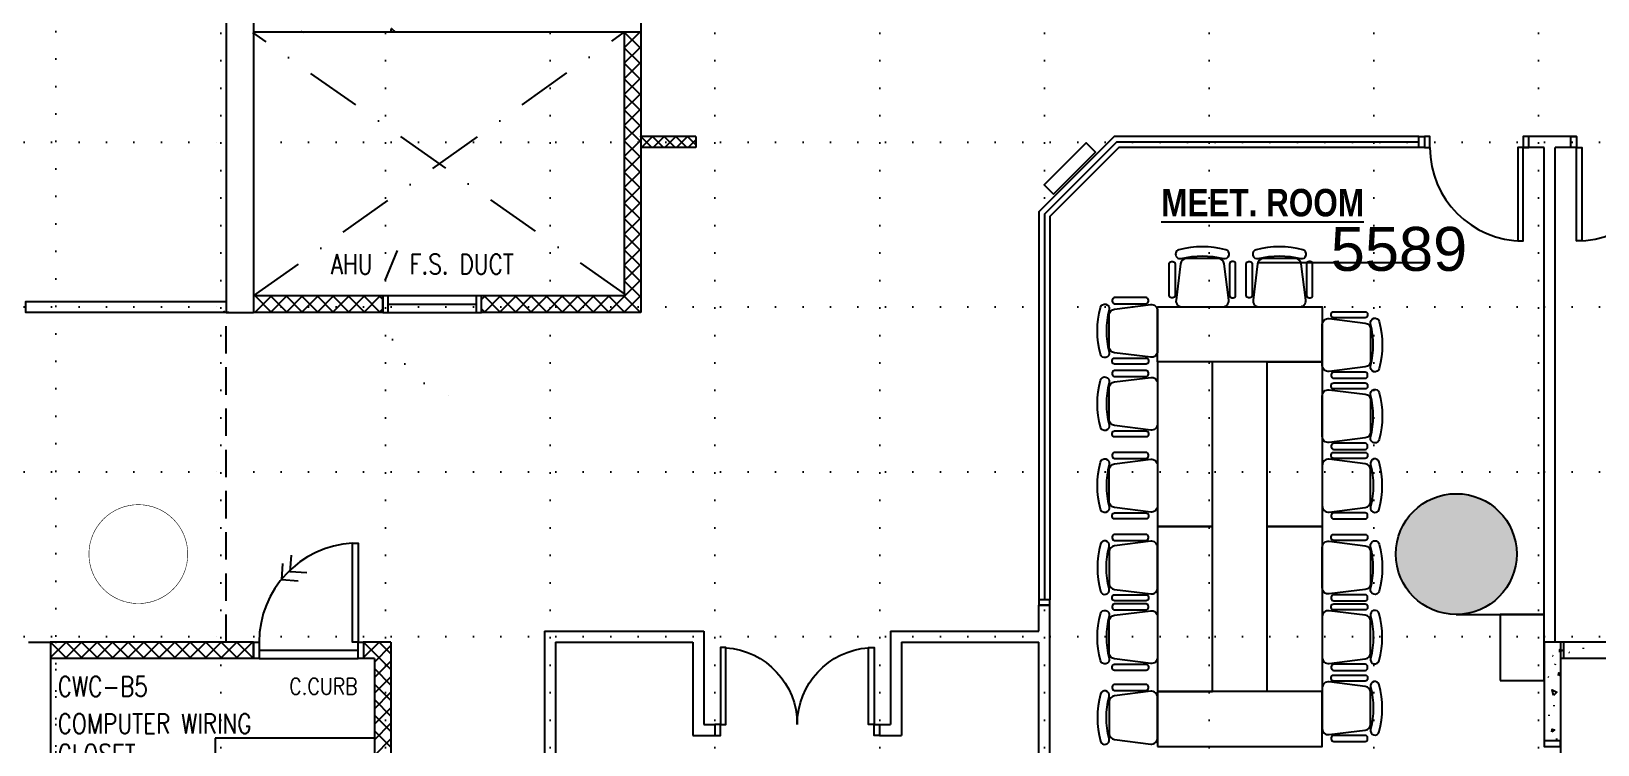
# Model space of a CAD drawing. Extents: x -68523 to 336700, y -113452 to 119396.
# Drawn here: x 185026 to 199287, y 17066 to 23558 of the extents above; entities that cross this region are included whole.
import ezdxf
from ezdxf.enums import TextEntityAlignment as Align

# ---------------------------------------------------------------- set-up
doc = ezdxf.new("R2010")
doc.units = 0
doc.header["$LTSCALE"] = 1000
doc.header["$MEASUREMENT"] = 0
for name, pattern in [('( Hidden )', [0.375, 0.25, -0.125]), ('BORDERX2', [3.5, 1, -0.5, 1, -0.5, 0, -0.5]), ('S3144a$0$DASHDOT', [1, 0.5, -0.25, 0, -0.25]), ('S3144a$0$DOT', [0.25, 0, -0.25]), ('S3144a$0$HIDDEN', [0.375, 0.25, -0.125])]:
    doc.linetypes.add(name, pattern=pattern)
for name, color, linetype in [('17', 14, 'CONTINUOUS'), ('3', 7, 'CONTINUOUS'), ('I-ANNO-TTLB', 7, 'CONTINUOUS'), ('L1', 1, 'CONTINUOUS'), ('N-DOOR', 7, 'CONTINUOUS'), ('n-wall', 3, 'CONTINUOUS'), ('N_Fur', 41, 'CONTINUOUS'), ('o-ht', 7, 'CONTINUOUS'), ('Rm-No-New', 3, 'CONTINUOUS'), ('S3144a$0$-10', 7, 'CONTINUOUS'), ('S3144a$0$-3', 7, 'CONTINUOUS'), ('S3144a$0$-30', 7, 'CONTINUOUS'), ('S3144a$0$-4', 7, 'CONTINUOUS'), ('S3144a$0$-5', 7, 'CONTINUOUS'), ('S3144a$0$-6', 7, 'CONTINUOUS'), ('S3144a$0$11', 14, 'CONTINUOUS'), ('S3144a$0$14', 7, 'CONTINUOUS'), ('S3144a$0$17', 14, 'CONTINUOUS'), ('S3144a$0$20', 7, 'CONTINUOUS'), ('S3144a$0$4', 7, 'CONTINUOUS'), ('S3144a$0$49', 7, 'CONTINUOUS'), ('S3144a$0$6', 7, 'CONTINUOUS'), ('S3144a$0$8', 7, 'CONTINUOUS'), ('S3144a$0$GA', 253, 'CONTINUOUS')]:
    doc.layers.add(name, color=color, linetype=linetype)
doc.styles.add('Arial Narrow', font='ARIALN.TTF')
doc.styles.add('S3144a$0$ROMANS', font='romans')
doc.styles.add('S3144a$0$STANDARD', font='SIMPLEX')
doc.styles.add('T1', font='arial.ttf')

# ---------------------------------------------------------------- blocks, each defined once
blk = doc.blocks.new('S3144a$0$D7070')
at = {"layer": 'S3144a$0$6', "color": 7, "linetype": 'Continuous'}
for points in [[(-1450, 100), (-1400, 100), (-1400, 800), (-1450, 800)], [(-50, 100), (-100, 100), (-100, 800), (-50, 800)], [(-1450, 100), (-1500, 100), (-1500, 0), (-1450, 0)], [(-50, 100), (0, 100), (0, 0), (-50, 0)]]:
    blk.add_lwpolyline(points, close=True, dxfattribs=at)
for centre, start, end in [((-1450, 100), 0, 85.904), ((-50, 100), 94.096, 180)]:
    blk.add_arc(centre, 700, start, end, dxfattribs=at)

msp = doc.modelspace()

# ---------------------------------------------------------------- hatches: boundary and pattern name
at = {"layer": 'o-ht'}
h = msp.add_hatch(color=1, dxfattribs=at)
h.dxf.hatch_style = 1
h.paths.add_polyline_path([(198550, 18800, 1), (197450, 18800, 1)])

# ---------------------------------------------------------------- linework, layer by layer
at = {"layer": '17', "color": 14, "linetype": 'Continuous'}
for p, q in [((194199.6, 18100), (194199.6, 18334.1)), ((194299.6, 16600), (194299.6, 18334.1)), ((192849.6, 18100), (194199.6, 18100)), ((192949.6, 18000), (194199.6, 18000)), ((194199.6, 16500), (194199.6, 18000))]:
    msp.add_line(p, q, dxfattribs=at)
at = {"layer": '3', "color": 9, "linetype": 'Continuous'}
for p, q in [((198950, 18000), (198950, 17850)), ((198975, 18000), (198975, 17850))]:
    msp.add_line(p, q, dxfattribs=at)
at = {"layer": 'L1', "color": 1}
for points in [[(196200, 22600, 0.2, 0.2, 0), (194885.5, 22600, 0, 0, 0), (194200, 21914.4, 0, 0, 0), (194199.6, 18384.1, 0, 0, 0)], [(196200, 22500, 0.2, 0.2, 0), (194927, 22500, 0, 0, 0), (194300, 21873, 0, 0, 0), (194299.6, 18384.1, 0, 0, 0)]]:
    msp.add_lwpolyline(points, format="xyseb", dxfattribs=at)
at = {"layer": 'L1', "color": 1, "linetype": '( Hidden )', "const_width": 0.2}
msp.add_lwpolyline([(194950, 22600), (194200, 22600), (194200, 21914.5)], dxfattribs=at)
at = {"layer": 'N-DOOR', "color": 7, "linetype": 'Continuous'}
for points in [[(198610, 22500), (198660, 22500), (198660, 22600), (198610, 22600)], [(199094, 22500), (199044, 22500), (199044, 22600), (199094, 22600)], [(198610, 22500), (198560, 22500), (198560, 21650), (198610, 21650)], [(199094, 22500), (199144, 22500), (199144, 21650), (199094, 21650)]]:
    msp.add_lwpolyline(points, close=True, dxfattribs=at)
for centre, start, end in [((198610, 22500), 180, 270), ((199094, 22500), 270, 0)]:
    msp.add_arc(centre, 850, start, end, dxfattribs=at)
at = {"layer": 'n-wall', "linetype": 'Continuous'}
for p, q in [((199094, 22600), (198610, 22600)), ((198800, 22500), (198610, 22500)), ((198800, 18000), (198800, 22500)), ((199094, 22500), (198900, 22500)), ((198900, 18000), (198900, 22500)), ((198834.5, 17685.3), (198839.6, 17681.5))]:
    msp.add_line(p, q, dxfattribs=at)
at = {"layer": 'n-wall', "color": 1, "linetype": 'Continuous'}
for p, q in [((197760, 21450), (196200, 21450)), ((194299.6, 18384.1), (194199.6, 18384.1)), ((194299.6, 18334.1), (194199.6, 18334.1))]:
    msp.add_line(p, q, dxfattribs=at)
for points in [[(197660, 22600), (194885.5, 22600), (194200, 21914.5), (194200, 18384.1)], [(197660, 22550), (194906.2, 22550), (194250, 21893.7), (194250, 18384.1)], [(197660, 22500), (194927, 22500), (194300, 21873), (194300, 18384.1)]]:
    msp.add_lwpolyline(points, dxfattribs=at)
at = {"layer": 'n-wall', "linetype": 'Continuous'}
for points in [[(197660, 22600), (197710, 22600), (197710, 22500), (197660, 22500)], [(197710, 22500), (197760, 22500), (197760, 22600), (197710, 22600)]]:
    msp.add_lwpolyline(points, close=True, dxfattribs=at)
at = {"layer": 'n-wall', "color": 1, "linetype": 'Continuous'}
msp.add_lwpolyline([(194299.6, 18384.1), (194199.6, 18384.1), (194199.6, 18334.1), (194299.6, 18334.1)], close=True, dxfattribs=at)
at = {"layer": 'N_Fur', "color": 1, "linetype": 'BORDERX2'}
msp.add_line((198000, 18250), (198800, 18250), dxfattribs=at)
at = {"layer": 'N_Fur', "color": 1}
msp.add_lwpolyline([(194333.8, 22075.4), (194715.6, 22457.2), (194630.8, 22542.1), (194248.9, 22160.2)], close=True, dxfattribs=at)
at = {"layer": 'N_Fur'}
for points in [[(195880.4, 21490.1, 1), (195901.1, 21570, 0.1270167), (195474.8, 21570, 1), (195495.4, 21490.1, -0.1270167)], [(195880.4, 21490.1, 1), (195901.1, 21570, 0.1270167), (195474.8, 21570, 1), (195495.4, 21490.1, -0.1270167)], [(196582.4, 21490.1, 1), (196603, 21570, 0.1270167), (196176.7, 21570, 1), (196197.4, 21490.1, -0.1270167)], [(196582.4, 21490.1, 1), (196603, 21570, 0.1270167), (196176.7, 21570, 1), (196197.4, 21490.1, -0.1270167)], [(195407.4, 21462.6), (195418.4, 21462.6, -0.4142136), (195440.4, 21440.6), (195440.4, 21154.6, -0.4142136), (195418.4, 21132.6), (195407.4, 21132.6, -0.4142136), (195385.4, 21154.6), (195385.4, 21440.6, -0.4142136)], [(195407.4, 21462.6), (195418.4, 21462.6, -0.4142136), (195440.4, 21440.6), (195440.4, 21154.6, -0.4142136), (195418.4, 21132.6), (195407.4, 21132.6, -0.4142136), (195385.4, 21154.6), (195385.4, 21440.6, -0.4142136)], [(195831.9, 21490.1), (195544, 21490.1, 0.3782425), (195489.4, 21441.9), (195448.2, 21111.9, 0.4511235), (195502.7, 21050.1), (195873.1, 21050.1, 0.4511235), (195927.7, 21111.9), (195886.5, 21441.9, 0.3782425)], [(195831.9, 21490.1), (195544, 21490.1, 0.3782425), (195489.4, 21441.9), (195448.2, 21111.9, 0.4511235), (195502.7, 21050.1), (195873.1, 21050.1, 0.4511235), (195927.7, 21111.9), (195886.5, 21441.9, 0.3782425)], [(195968.4, 21462.6), (195957.4, 21462.6, 0.4142136), (195935.4, 21440.6), (195935.4, 21154.6, 0.4142136), (195957.4, 21132.6), (195968.4, 21132.6, 0.4142136), (195990.4, 21154.6), (195990.4, 21440.6, 0.4142136)], [(195968.4, 21462.6), (195957.4, 21462.6, 0.4142136), (195935.4, 21440.6), (195935.4, 21154.6, 0.4142136), (195957.4, 21132.6), (195968.4, 21132.6, 0.4142136), (195990.4, 21154.6), (195990.4, 21440.6, 0.4142136)], [(196109.4, 21462.6), (196120.4, 21462.6, -0.4142136), (196142.4, 21440.6), (196142.4, 21154.6, -0.4142136), (196120.4, 21132.6), (196109.4, 21132.6, -0.4142136), (196087.4, 21154.6), (196087.4, 21440.6, -0.4142136)], [(196109.4, 21462.6), (196120.4, 21462.6, -0.4142136), (196142.4, 21440.6), (196142.4, 21154.6, -0.4142136), (196120.4, 21132.6), (196109.4, 21132.6, -0.4142136), (196087.4, 21154.6), (196087.4, 21440.6, -0.4142136)], [(196533.8, 21490.1), (196245.9, 21490.1, 0.3782425), (196191.4, 21441.9), (196150.1, 21111.9, 0.4511235), (196204.7, 21050.1), (196575.1, 21050.1, 0.4511235), (196629.6, 21111.9), (196588.4, 21441.9, 0.3782425)], [(196533.8, 21490.1), (196245.9, 21490.1, 0.3782425), (196191.4, 21441.9), (196150.1, 21111.9, 0.4511235), (196204.7, 21050.1), (196575.1, 21050.1, 0.4511235), (196629.6, 21111.9), (196588.4, 21441.9, 0.3782425)], [(196670.4, 21462.6), (196659.4, 21462.6, 0.4142136), (196637.4, 21440.6), (196637.4, 21154.6, 0.4142136), (196659.4, 21132.6), (196670.4, 21132.6, 0.4142136), (196692.4, 21154.6), (196692.4, 21440.6, 0.4142136)], [(196670.4, 21462.6), (196659.4, 21462.6, 0.4142136), (196637.4, 21440.6), (196637.4, 21154.6, 0.4142136), (196659.4, 21132.6), (196670.4, 21132.6, 0.4142136), (196692.4, 21154.6), (196692.4, 21440.6, 0.4142136)], [(194867, 21111.9), (194867, 21100.9, 0.4142136), (194889, 21078.9), (195175, 21078.9, 0.4142136), (195197, 21100.9), (195197, 21111.9, 0.4142136), (195175, 21133.9), (194889, 21133.9, 0.4142136)], [(194867, 21111.9), (194867, 21100.9, 0.4142136), (194889, 21078.9), (195175, 21078.9, 0.4142136), (195197, 21100.9), (195197, 21111.9, 0.4142136), (195175, 21133.9), (194889, 21133.9, 0.4142136)], [(194839.5, 20638.9, -1), (194759.6, 20618.3, -0.1270167), (194759.6, 21044.5, -1), (194839.5, 21023.9, 0.1270167)], [(194839.5, 20638.9, -1), (194759.6, 20618.3, -0.1270167), (194759.6, 21044.5, -1), (194839.5, 21023.9, 0.1270167)], [(194839.5, 20687.5), (194839.5, 20975.4, -0.3782425), (194887.6, 21029.9), (195217.6, 21071.2, -0.4511235), (195279.5, 21016.6), (195279.5, 20646.2, -0.4511235), (195217.6, 20591.6), (194887.6, 20632.9, -0.3782425)], [(194839.5, 20687.5), (194839.5, 20975.4, -0.3782425), (194887.6, 21029.9), (195217.6, 21071.2, -0.4511235), (195279.5, 21016.6), (195279.5, 20646.2, -0.4511235), (195217.6, 20591.6), (194887.6, 20632.9, -0.3782425)], [(197192, 20983.5), (197192, 20972.5, -0.4142136), (197170, 20950.5), (196884, 20950.5, -0.4142136), (196862, 20972.5), (196862, 20983.5, -0.4142136), (196884, 21005.5), (197170, 21005.5, -0.4142136)], [(197192, 20983.5), (197192, 20972.5, -0.4142136), (197170, 20950.5), (196884, 20950.5, -0.4142136), (196862, 20972.5), (196862, 20983.5, -0.4142136), (196884, 21005.5), (197170, 21005.5, -0.4142136)], [(197219.5, 20847), (197219.5, 20559.1, -0.3782425), (197171.3, 20504.5), (196841.3, 20463.3, -0.4511235), (196779.5, 20517.8), (196779.5, 20888.2, -0.4511235), (196841.3, 20942.8), (197171.3, 20901.5, -0.3782425)], [(197219.5, 20847), (197219.5, 20559.1, -0.3782425), (197171.3, 20504.5), (196841.3, 20463.3, -0.4511235), (196779.5, 20517.8), (196779.5, 20888.2, -0.4511235), (196841.3, 20942.8), (197171.3, 20901.5, -0.3782425)], [(197219.5, 20895.5, -1), (197299.3, 20916.2, -0.1270167), (197299.3, 20489.9, -1), (197219.5, 20510.5, 0.1270167)], [(197219.5, 20895.5, -1), (197299.3, 20916.2, -0.1270167), (197299.3, 20489.9, -1), (197219.5, 20510.5, 0.1270167)], [(194867, 20550.9), (194867, 20561.9, -0.4142136), (194889, 20583.9), (195175, 20583.9, -0.4142136), (195197, 20561.9), (195197, 20550.9, -0.4142136), (195175, 20528.9), (194889, 20528.9, -0.4142136)], [(194867, 20550.9), (194867, 20561.9, -0.4142136), (194889, 20583.9), (195175, 20583.9, -0.4142136), (195197, 20561.9), (195197, 20550.9, -0.4142136), (195175, 20528.9), (194889, 20528.9, -0.4142136)], [(194839.5, 19976, -1), (194759.6, 19955.4, -0.1270167), (194759.6, 20381.7, -1), (194839.5, 20361, 0.1270167)], [(194839.5, 19976, -1), (194759.6, 19955.4, -0.1270167), (194759.6, 20381.7, -1), (194839.5, 20361, 0.1270167)], [(194839.5, 20024.6), (194839.5, 20312.5, -0.3782425), (194887.6, 20367.1), (195217.6, 20408.3, -0.4511235), (195279.5, 20353.7), (195279.5, 19983.3, -0.4511235), (195217.6, 19928.8), (194887.6, 19970, -0.3782425)], [(194839.5, 20024.6), (194839.5, 20312.5, -0.3782425), (194887.6, 20367.1), (195217.6, 20408.3, -0.4511235), (195279.5, 20353.7), (195279.5, 19983.3, -0.4511235), (195217.6, 19928.8), (194887.6, 19970, -0.3782425)], [(194867, 20449), (194867, 20438, 0.4142136), (194889, 20416), (195175, 20416, 0.4142136), (195197, 20438), (195197, 20449, 0.4142136), (195175, 20471), (194889, 20471, 0.4142136)], [(194867, 20449), (194867, 20438, 0.4142136), (194889, 20416), (195175, 20416, 0.4142136), (195197, 20438), (195197, 20449, 0.4142136), (195175, 20471), (194889, 20471, 0.4142136)], [(197192, 20422.5), (197192, 20433.5, 0.4142136), (197170, 20455.5), (196884, 20455.5, 0.4142136), (196862, 20433.5), (196862, 20422.5, 0.4142136), (196884, 20400.5), (197170, 20400.5, 0.4142136)], [(197192, 20422.5), (197192, 20433.5, 0.4142136), (197170, 20455.5), (196884, 20455.5, 0.4142136), (196862, 20433.5), (196862, 20422.5, 0.4142136), (196884, 20400.5), (197170, 20400.5, 0.4142136)], [(197219.5, 20199.7), (197219.5, 19911.8, -0.3782425), (197171.3, 19857.2), (196841.3, 19816, -0.4511235), (196779.5, 19870.5), (196779.5, 20240.9, -0.4511235), (196841.3, 20295.5), (197171.3, 20254.3, -0.3782425)], [(197219.5, 20199.7), (197219.5, 19911.8, -0.3782425), (197171.3, 19857.2), (196841.3, 19816, -0.4511235), (196779.5, 19870.5), (196779.5, 20240.9, -0.4511235), (196841.3, 20295.5), (197171.3, 20254.3, -0.3782425)], [(197192, 20336.2), (197192, 20325.2, -0.4142136), (197170, 20303.2), (196884, 20303.2, -0.4142136), (196862, 20325.2), (196862, 20336.2, -0.4142136), (196884, 20358.2), (197170, 20358.2, -0.4142136)], [(197192, 20336.2), (197192, 20325.2, -0.4142136), (197170, 20303.2), (196884, 20303.2, -0.4142136), (196862, 20325.2), (196862, 20336.2, -0.4142136), (196884, 20358.2), (197170, 20358.2, -0.4142136)], [(197219.5, 20248.2, -1), (197299.3, 20268.9, -0.1270167), (197299.3, 19842.6, -1), (197219.5, 19863.2, 0.1270167)], [(197219.5, 20248.2, -1), (197299.3, 20268.9, -0.1270167), (197299.3, 19842.6, -1), (197219.5, 19863.2, 0.1270167)], [(194867, 19888), (194867, 19899, -0.4142136), (194889, 19921), (195175, 19921, -0.4142136), (195197, 19899), (195197, 19888, -0.4142136), (195175, 19866), (194889, 19866, -0.4142136)], [(194867, 19888), (194867, 19899, -0.4142136), (194889, 19921), (195175, 19921, -0.4142136), (195197, 19899), (195197, 19888, -0.4142136), (195175, 19866), (194889, 19866, -0.4142136)], [(194867, 19703.4), (194867, 19692.4, 0.4142136), (194889, 19670.4), (195175, 19670.4, 0.4142136), (195197, 19692.4), (195197, 19703.4, 0.4142136), (195175, 19725.4), (194889, 19725.4, 0.4142136)], [(194867, 19703.4), (194867, 19692.4, 0.4142136), (194889, 19670.4), (195175, 19670.4, 0.4142136), (195197, 19692.4), (195197, 19703.4, 0.4142136), (195175, 19725.4), (194889, 19725.4, 0.4142136)], [(197192, 19775.2), (197192, 19786.2, 0.4142136), (197170, 19808.2), (196884, 19808.2, 0.4142136), (196862, 19786.2), (196862, 19775.2, 0.4142136), (196884, 19753.2), (197170, 19753.2, 0.4142136)], [(197192, 19775.2), (197192, 19786.2, 0.4142136), (197170, 19808.2), (196884, 19808.2, 0.4142136), (196862, 19786.2), (196862, 19775.2, 0.4142136), (196884, 19753.2), (197170, 19753.2, 0.4142136)], [(197192, 19703.4), (197192, 19692.4, -0.4142136), (197170, 19670.4), (196884, 19670.4, -0.4142136), (196862, 19692.4), (196862, 19703.4, -0.4142136), (196884, 19725.4), (197170, 19725.4, -0.4142136)], [(197192, 19703.4), (197192, 19692.4, -0.4142136), (197170, 19670.4), (196884, 19670.4, -0.4142136), (196862, 19692.4), (196862, 19703.4, -0.4142136), (196884, 19725.4), (197170, 19725.4, -0.4142136)], [(194839.5, 19230.4, -1), (194759.6, 19209.8, -0.1270167), (194759.6, 19636.1, -1), (194839.5, 19615.4, 0.1270167)], [(194839.5, 19230.4, -1), (194759.6, 19209.8, -0.1270167), (194759.6, 19636.1, -1), (194839.5, 19615.4, 0.1270167)], [(194839.5, 19279), (194839.5, 19566.9, -0.3782425), (194887.6, 19621.5), (195217.6, 19662.7, -0.4511235), (195279.5, 19608.1), (195279.5, 19237.7, -0.4511235), (195217.6, 19183.2), (194887.6, 19224.4, -0.3782425)], [(194839.5, 19279), (194839.5, 19566.9, -0.3782425), (194887.6, 19621.5), (195217.6, 19662.7, -0.4511235), (195279.5, 19608.1), (195279.5, 19237.7, -0.4511235), (195217.6, 19183.2), (194887.6, 19224.4, -0.3782425)], [(197219.5, 19279), (197219.5, 19566.9, 0.3782425), (197171.3, 19621.5), (196841.3, 19662.7, 0.4511235), (196779.5, 19608.1), (196779.5, 19237.7, 0.4511235), (196841.3, 19183.2), (197171.3, 19224.4, 0.3782425)], [(197219.5, 19279), (197219.5, 19566.9, 0.3782425), (197171.3, 19621.5), (196841.3, 19662.7, 0.4511235), (196779.5, 19608.1), (196779.5, 19237.7, 0.4511235), (196841.3, 19183.2), (197171.3, 19224.4, 0.3782425)], [(197219.5, 19230.4, 1), (197299.3, 19209.8, 0.1270167), (197299.3, 19636.1, 1), (197219.5, 19615.4, -0.1270167)], [(197219.5, 19230.4, 1), (197299.3, 19209.8, 0.1270167), (197299.3, 19636.1, 1), (197219.5, 19615.4, -0.1270167)], [(194867, 19142.4), (194867, 19153.4, -0.4142136), (194889, 19175.4), (195175, 19175.4, -0.4142136), (195197, 19153.4), (195197, 19142.4, -0.4142136), (195175, 19120.4), (194889, 19120.4, -0.4142136)], [(194867, 19142.4), (194867, 19153.4, -0.4142136), (194889, 19175.4), (195175, 19175.4, -0.4142136), (195197, 19153.4), (195197, 19142.4, -0.4142136), (195175, 19120.4), (194889, 19120.4, -0.4142136)], [(197192, 19142.4), (197192, 19153.4, 0.4142136), (197170, 19175.4), (196884, 19175.4, 0.4142136), (196862, 19153.4), (196862, 19142.4, 0.4142136), (196884, 19120.4), (197170, 19120.4, 0.4142136)], [(197192, 19142.4), (197192, 19153.4, 0.4142136), (197170, 19175.4), (196884, 19175.4, 0.4142136), (196862, 19153.4), (196862, 19142.4, 0.4142136), (196884, 19120.4), (197170, 19120.4, 0.4142136)], [(194867, 18957.8), (194867, 18946.8, 0.4142136), (194889, 18924.8), (195175, 18924.8, 0.4142136), (195197, 18946.8), (195197, 18957.8, 0.4142136), (195175, 18979.8), (194889, 18979.8, 0.4142136)], [(194867, 18957.8), (194867, 18946.8, 0.4142136), (194889, 18924.8), (195175, 18924.8, 0.4142136), (195197, 18946.8), (195197, 18957.8, 0.4142136), (195175, 18979.8), (194889, 18979.8, 0.4142136)], [(197192, 18957.8), (197192, 18946.8, -0.4142136), (197170, 18924.8), (196884, 18924.8, -0.4142136), (196862, 18946.8), (196862, 18957.8, -0.4142136), (196884, 18979.8), (197170, 18979.8, -0.4142136)], [(197192, 18957.8), (197192, 18946.8, -0.4142136), (197170, 18924.8), (196884, 18924.8, -0.4142136), (196862, 18946.8), (196862, 18957.8, -0.4142136), (196884, 18979.8), (197170, 18979.8, -0.4142136)], [(194839.5, 18869.8, 1), (194759.6, 18890.4, 0.1270167), (194759.6, 18464.2, 1), (194839.5, 18484.8, -0.1270167)], [(194839.5, 18869.8, 1), (194759.6, 18890.4, 0.1270167), (194759.6, 18464.2, 1), (194839.5, 18484.8, -0.1270167)], [(194839.5, 18821.3), (194839.5, 18533.4, 0.3782425), (194887.6, 18478.8), (195217.6, 18437.5, 0.4511235), (195279.5, 18492.1), (195279.5, 18862.5, 0.4511235), (195217.6, 18917.1), (194887.6, 18875.8, 0.3782425)], [(194839.5, 18821.3), (194839.5, 18533.4, 0.3782425), (194887.6, 18478.8), (195217.6, 18437.5, 0.4511235), (195279.5, 18492.1), (195279.5, 18862.5, 0.4511235), (195217.6, 18917.1), (194887.6, 18875.8, 0.3782425)], [(197219.5, 18821.3), (197219.5, 18533.4, -0.3782425), (197171.3, 18478.8), (196841.3, 18437.5, -0.4511235), (196779.5, 18492.1), (196779.5, 18862.5, -0.4511235), (196841.3, 18917.1), (197171.3, 18875.8, -0.3782425)], [(197219.5, 18821.3), (197219.5, 18533.4, -0.3782425), (197171.3, 18478.8), (196841.3, 18437.5, -0.4511235), (196779.5, 18492.1), (196779.5, 18862.5, -0.4511235), (196841.3, 18917.1), (197171.3, 18875.8, -0.3782425)], [(197219.5, 18869.8, -1), (197299.3, 18890.4, -0.1270167), (197299.3, 18464.2, -1), (197219.5, 18484.8, 0.1270167)], [(197219.5, 18869.8, -1), (197299.3, 18890.4, -0.1270167), (197299.3, 18464.2, -1), (197219.5, 18484.8, 0.1270167)], [(194867, 18396.8), (194867, 18407.8, -0.4142136), (194889, 18429.8), (195175, 18429.8, -0.4142136), (195197, 18407.8), (195197, 18396.8, -0.4142136), (195175, 18374.8), (194889, 18374.8, -0.4142136)], [(194867, 18396.8), (194867, 18407.8, -0.4142136), (194889, 18429.8), (195175, 18429.8, -0.4142136), (195197, 18407.8), (195197, 18396.8, -0.4142136), (195175, 18374.8), (194889, 18374.8, -0.4142136)], [(197192, 18396.8), (197192, 18407.8, 0.4142136), (197170, 18429.8), (196884, 18429.8, 0.4142136), (196862, 18407.8), (196862, 18396.8, 0.4142136), (196884, 18374.8), (197170, 18374.8, 0.4142136)], [(197192, 18396.8), (197192, 18407.8, 0.4142136), (197170, 18429.8), (196884, 18429.8, 0.4142136), (196862, 18407.8), (196862, 18396.8, 0.4142136), (196884, 18374.8), (197170, 18374.8, 0.4142136)], [(194839.5, 17852, -1), (194759.6, 17831.4, -0.1270167), (194759.6, 18257.6, -1), (194839.5, 18237, 0.1270167)], [(194839.5, 17852, -1), (194759.6, 17831.4, -0.1270167), (194759.6, 18257.6, -1), (194839.5, 18237, 0.1270167)], [(194839.5, 17900.6), (194839.5, 18188.5, -0.3782425), (194887.6, 18243), (195217.6, 18284.3, -0.4511235), (195279.5, 18229.7), (195279.5, 17859.3, -0.4511235), (195217.6, 17804.7), (194887.6, 17846, -0.3782425)], [(194839.5, 17900.6), (194839.5, 18188.5, -0.3782425), (194887.6, 18243), (195217.6, 18284.3, -0.4511235), (195279.5, 18229.7), (195279.5, 17859.3, -0.4511235), (195217.6, 17804.7), (194887.6, 17846, -0.3782425)], [(194867, 18325), (194867, 18314, 0.4142136), (194889, 18292), (195175, 18292, 0.4142136), (195197, 18314), (195197, 18325, 0.4142136), (195175, 18347), (194889, 18347, 0.4142136)], [(194867, 18325), (194867, 18314, 0.4142136), (194889, 18292), (195175, 18292, 0.4142136), (195197, 18314), (195197, 18325, 0.4142136), (195175, 18347), (194889, 18347, 0.4142136)], [(197219.5, 17900.6), (197219.5, 18188.5, 0.3782425), (197171.3, 18243), (196841.3, 18284.3, 0.4511235), (196779.5, 18229.7), (196779.5, 17859.3, 0.4511235), (196841.3, 17804.7), (197171.3, 17846, 0.3782425)], [(197219.5, 17900.6), (197219.5, 18188.5, 0.3782425), (197171.3, 18243), (196841.3, 18284.3, 0.4511235), (196779.5, 18229.7), (196779.5, 17859.3, 0.4511235), (196841.3, 17804.7), (197171.3, 17846, 0.3782425)], [(197192, 18325), (197192, 18314, -0.4142136), (197170, 18292), (196884, 18292, -0.4142136), (196862, 18314), (196862, 18325, -0.4142136), (196884, 18347), (197170, 18347, -0.4142136)], [(197192, 18325), (197192, 18314, -0.4142136), (197170, 18292), (196884, 18292, -0.4142136), (196862, 18314), (196862, 18325, -0.4142136), (196884, 18347), (197170, 18347, -0.4142136)], [(197219.5, 17852, 1), (197299.3, 17831.4, 0.1270167), (197299.3, 18257.6, 1), (197219.5, 18237, -0.1270167)], [(197219.5, 17852, 1), (197299.3, 17831.4, 0.1270167), (197299.3, 18257.6, 1), (197219.5, 18237, -0.1270167)], [(194867, 17764), (194867, 17775, -0.4142136), (194889, 17797), (195175, 17797, -0.4142136), (195197, 17775), (195197, 17764, -0.4142136), (195175, 17742), (194889, 17742, -0.4142136)], [(194867, 17764), (194867, 17775, -0.4142136), (194889, 17797), (195175, 17797, -0.4142136), (195197, 17775), (195197, 17764, -0.4142136), (195175, 17742), (194889, 17742, -0.4142136)], [(197192, 17764), (197192, 17775, 0.4142136), (197170, 17797), (196884, 17797, 0.4142136), (196862, 17775), (196862, 17764, 0.4142136), (196884, 17742), (197170, 17742, 0.4142136)], [(197192, 17764), (197192, 17775, 0.4142136), (197170, 17797), (196884, 17797, 0.4142136), (196862, 17775), (196862, 17764, 0.4142136), (196884, 17742), (197170, 17742, 0.4142136)], [(197192, 17677.7), (197192, 17666.7, -0.4142136), (197170, 17644.7), (196884, 17644.7, -0.4142136), (196862, 17666.7), (196862, 17677.7, -0.4142136), (196884, 17699.7), (197170, 17699.7, -0.4142136)], [(197192, 17677.7), (197192, 17666.7, -0.4142136), (197170, 17644.7), (196884, 17644.7, -0.4142136), (196862, 17666.7), (196862, 17677.7, -0.4142136), (196884, 17699.7), (197170, 17699.7, -0.4142136)], [(194839.5, 17504.1, 1), (194759.6, 17524.7, 0.1270167), (194759.6, 17098.5, 1), (194839.5, 17119.1, -0.1270167)], [(194839.5, 17504.1, 1), (194759.6, 17524.7, 0.1270167), (194759.6, 17098.5, 1), (194839.5, 17119.1, -0.1270167)], [(194839.5, 17455.6), (194839.5, 17167.7, 0.3782425), (194887.6, 17113.1), (195217.6, 17071.8, 0.4511235), (195279.5, 17126.4), (195279.5, 17496.8, 0.4511235), (195217.6, 17551.4), (194887.6, 17510.1, 0.3782425)], [(194839.5, 17455.6), (194839.5, 17167.7, 0.3782425), (194887.6, 17113.1), (195217.6, 17071.8, 0.4511235), (195279.5, 17126.4), (195279.5, 17496.8, 0.4511235), (195217.6, 17551.4), (194887.6, 17510.1, 0.3782425)], [(194867, 17592.1), (194867, 17581.1, 0.4142136), (194889, 17559.1), (195175, 17559.1, 0.4142136), (195197, 17581.1), (195197, 17592.1, 0.4142136), (195175, 17614.1), (194889, 17614.1, 0.4142136)], [(194867, 17592.1), (194867, 17581.1, 0.4142136), (194889, 17559.1), (195175, 17559.1, 0.4142136), (195197, 17581.1), (195197, 17592.1, 0.4142136), (195175, 17614.1), (194889, 17614.1, 0.4142136)], [(197219.5, 17253.3), (197219.5, 17541.2, 0.3782425), (197171.3, 17595.7), (196841.3, 17637, 0.4511235), (196779.5, 17582.4), (196779.5, 17212, 0.4511235), (196841.3, 17157.4), (197171.3, 17198.7, 0.3782425)], [(197219.5, 17253.3), (197219.5, 17541.2, 0.3782425), (197171.3, 17595.7), (196841.3, 17637, 0.4511235), (196779.5, 17582.4), (196779.5, 17212, 0.4511235), (196841.3, 17157.4), (197171.3, 17198.7, 0.3782425)], [(197219.5, 17204.7, 1), (197299.3, 17184.1, 0.1270167), (197299.3, 17610.3, 1), (197219.5, 17589.7, -0.1270167)], [(197219.5, 17204.7, 1), (197299.3, 17184.1, 0.1270167), (197299.3, 17610.3, 1), (197219.5, 17589.7, -0.1270167)], [(197192, 17116.7), (197192, 17127.7, 0.4142136), (197170, 17149.7), (196884, 17149.7, 0.4142136), (196862, 17127.7), (196862, 17116.7, 0.4142136), (196884, 17094.7), (197170, 17094.7, 0.4142136)], [(197192, 17116.7), (197192, 17127.7, 0.4142136), (197170, 17149.7), (196884, 17149.7, 0.4142136), (196862, 17127.7), (196862, 17116.7, 0.4142136), (196884, 17094.7), (197170, 17094.7, 0.4142136)]]:
    msp.add_lwpolyline(points, format="xyb", close=True, dxfattribs=at)
for points in [[(195279.5, 21050.1), (196779.5, 21050.1), (196779.5, 20550.1), (195279.5, 20550.1)], [(195279.5, 21050.1), (196779.5, 21050.1), (196779.5, 20550.1), (195279.5, 20550.1)], [(195279.5, 20550.1), (195279.5, 19050.1), (195779.5, 19050.1), (195779.5, 20550.1)], [(195279.5, 20550.1), (195279.5, 19050.1), (195779.5, 19050.1), (195779.5, 20550.1)], [(196779.5, 20550.1), (196779.5, 19050.1), (196279.5, 19050.1), (196279.5, 20550.1)], [(196779.5, 20550.1), (196779.5, 19050.1), (196279.5, 19050.1), (196279.5, 20550.1)], [(195279.5, 19050.1), (195279.5, 17550.1), (195779.5, 17550.1), (195779.5, 19050.1)], [(195279.5, 19050.1), (195279.5, 17550.1), (195779.5, 17550.1), (195779.5, 19050.1)], [(196779.5, 19050.1), (196779.5, 17550.1), (196279.5, 17550.1), (196279.5, 19050.1)], [(196779.5, 19050.1), (196779.5, 17550.1), (196279.5, 17550.1), (196279.5, 19050.1)], [(195279.5, 17050.1), (196779.5, 17050.1), (196779.5, 17550.1), (195279.5, 17550.1)], [(195279.5, 17050.1), (196779.5, 17050.1), (196779.5, 17550.1), (195279.5, 17550.1)]]:
    msp.add_lwpolyline(points, close=True, dxfattribs=at)
at = {"layer": 'N_Fur', "color": 1, "linetype": 'BORDERX2'}
msp.add_lwpolyline([(198800, 18250), (198400, 18250), (198400, 17650), (198800, 17650)], close=True, dxfattribs=at)
at = {"layer": 'S3144a$0$-10', "color": 7, "linetype": 'S3144a$0$DASHDOT'}
for p, q in [((190436, 21163.4), (187043.6, 23546.2)), ((187050, 21150), (190425, 23550))]:
    msp.add_line(p, q, dxfattribs=at)
at = {"layer": 'S3144a$0$-3', "color": 9, "linetype": 'Continuous'}
for p, q in [((186800, 31450), (186800, 21000)), ((187050, 31450), (187050, 21000)), ((190575, 30400), (190575, 23550)), ((190575, 23550), (187050, 23550)), ((186800, 21000), (187050, 21000)), ((185200, 18000), (185200, 12115)), ((199700, 18000), (198800, 18000)), ((198800, 18000), (198800, 17100)), ((199700, 17850), (198950, 17850)), ((198950, 17850), (198950, 17100)), ((198950, 17100), (198800, 17100))]:
    msp.add_line(p, q, dxfattribs=at)
msp.add_circle((198000, 18800), 550, dxfattribs=at)
at = {"layer": 'S3144a$0$-30', "color": 9, "linetype": 'S3144a$0$HIDDEN'}
msp.add_line((186800, 18000), (186800, 21000), dxfattribs=at)
at = {"layer": 'S3144a$0$-4', "color": 9, "linetype": 'Continuous'}
for p, q in [((190425, 23550), (190425, 21150)), ((190575, 23550), (190575, 21000)), ((191075, 22600), (190575, 22600)), ((191075, 22600), (191075, 22500)), ((191075, 22500), (190575, 22500)), ((188225, 21150), (187050, 21150)), ((188225, 21000), (188225, 21150)), ((189125, 21000), (189125, 21150)), ((190425, 21150), (189125, 21150)), ((188225, 21000), (187050, 21000)), ((190575, 21000), (189125, 21000)), ((187050, 18000), (185200, 18000)), ((187050, 18000), (187050, 17850)), ((188050, 18000), (188050, 17850)), ((188300, 18000), (188050, 18000)), ((188300, 18000), (188300, 16375)), ((187050, 17850), (185200, 17850)), ((188150, 17850), (188050, 17850)), ((188150, 17850), (188150, 16625))]:
    msp.add_line(p, q, dxfattribs=at)
at = {"layer": 'S3144a$0$-5', "color": 9, "linetype": 'Continuous'}
msp.add_lwpolyline([(198800, 17100), (198800, 17050), (198950, 17050), (198950, 17100)], close=True, dxfattribs=at)
at = {"layer": 'S3144a$0$-6', "color": 9, "linetype": 'Continuous'}
for p, q in [((189075, 21150), (188275, 21150)), ((188275, 21075), (189075, 21075)), ((188275, 21000), (189075, 21000))]:
    msp.add_line(p, q, dxfattribs=at)
for points in [[(188225, 21000), (188275, 21000), (188275, 21150), (188225, 21150)], [(189075, 21000), (189125, 21000), (189125, 21150), (189075, 21150)], [(188000, 18000), (187950, 18000), (187950, 18900), (188000, 18900)], [(187050, 18000), (187100, 18000), (187100, 17850), (187050, 17850)], [(188000, 18000), (188050, 18000), (188050, 17850), (188000, 17850)]]:
    msp.add_lwpolyline(points, close=True, dxfattribs=at)
for points in [[(187454.9, 18554.4), (187305.3, 18565), (187315.9, 18714.6)], [(187533.2, 18628.7), (187383.6, 18639.3), (187394.2, 18788.9)]]:
    msp.add_lwpolyline(points, dxfattribs=at)
at = {"layer": 'S3144a$0$-6', "color": 9, "linetype": 'S3144a$0$DOT'}
msp.add_arc((189075, 21000), 800, 180, 266.41668, dxfattribs=at)
at = {"layer": 'S3144a$0$-6', "color": 9, "linetype": 'Continuous'}
msp.add_arc((188000, 18000), 900, 93.18474, 180, dxfattribs=at)
at = {"layer": 'S3144a$0$11', "color": 9, "linetype": 'Continuous'}
for p, q in [((185000, 17999.9), (185200, 17999.9)), ((185200, 17999.9), (185200, 12115))]:
    msp.add_line(p, q, dxfattribs=at)
at = {"layer": 'S3144a$0$17', "color": 14, "linetype": 'Continuous'}
for p, q in [((189699.6, 18100), (191149.6, 18100)), ((189699.6, 18100), (189699.6, 7500)), ((189799.6, 18000), (189799.6, 7600)), ((189799.6, 18000), (191049.6, 18000)), ((191049.6, 18000), (191049.6, 17150)), ((191149.6, 18100), (191149.6, 17250)), ((192849.6, 18100), (192849.6, 17250)), ((192949.6, 18000), (192949.6, 17150)), ((191049.6, 17150), (191249.6, 17150)), ((191149.6, 17250), (191249.6, 17250)), ((192749.6, 17250), (192849.6, 17250)), ((192749.6, 17150), (192949.6, 17150))]:
    msp.add_line(p, q, dxfattribs=at)
msp.add_lwpolyline([(186825, 21000), (184975, 21000), (184975, 21100), (186800, 21100)], dxfattribs=at)
at = {"layer": 'S3144a$0$20', "color": 9, "linetype": 'Continuous'}
for p, q in [((188189.9, 23550), (188189.9, 23550.2)), ((190425, 23408.6), (190566.4, 23550)), ((190425, 23550), (190575, 23400)), ((190566.4, 23550), (190575, 23541.4)), ((190425, 23267.2), (190575, 23417.2)), ((190425, 23408.6), (190575, 23258.6)), ((190425, 23125.7), (190575, 23275.7)), ((190425, 23267.2), (190575, 23117.2)), ((190425, 22984.3), (190575, 23134.3)), ((190425, 23125.7), (190575, 22975.7)), ((190425, 22842.9), (190575, 22992.9)), ((190425, 22984.3), (190575, 22834.3)), ((190425, 22701.5), (190575, 22851.5)), ((190425, 22842.9), (190575, 22692.9)), ((190425, 22560.1), (190575, 22710.1)), ((190425, 22701.5), (190575, 22551.5)), ((190425, 22418.6), (190575, 22568.6)), ((190425, 22560.1), (190575, 22410.1)), ((190675, 22500), (190575, 22600)), ((190581.1, 22500), (190681.1, 22600)), ((190781.1, 22500), (190681.1, 22600)), ((190687.1, 22500), (190787.1, 22600)), ((190887.1, 22500), (190787.1, 22600)), ((190793.2, 22500), (190893.2, 22600)), ((190993.2, 22500), (190893.2, 22600)), ((190899.3, 22500), (190999.3, 22600)), ((191075, 22524.3), (190999.3, 22600)), ((191005.3, 22500), (191075, 22569.7)), ((190425, 22277.2), (190575, 22427.2)), ((190425, 22418.6), (190575, 22268.6)), ((190425, 22135.8), (190575, 22285.8)), ((190425, 22277.2), (190575, 22127.2)), ((190425, 21994.4), (190575, 22144.4)), ((190425, 22135.8), (190575, 21985.8)), ((190425, 21852.9), (190575, 22002.9)), ((190425, 21994.4), (190575, 21844.4)), ((190425, 21711.5), (190575, 21861.5)), ((190425, 21852.9), (190575, 21702.9)), ((190425, 21570.1), (190575, 21720.1)), ((190425, 21711.5), (190575, 21561.5)), ((190425, 21428.7), (190575, 21578.7)), ((190425, 21570.1), (190575, 21420.1)), ((190425, 21287.3), (190575, 21437.3)), ((190425, 21428.7), (190575, 21278.7)), ((190279.2, 21000), (190575, 21295.8)), ((190425, 21287.3), (190575, 21137.3)), ((187062, 21000), (187212, 21150)), ((187062.3, 21150), (187212.3, 21000)), ((187203.4, 21000), (187353.4, 21150)), ((187203.7, 21150), (187353.7, 21000)), ((187344.8, 21000), (187494.8, 21150)), ((187345.1, 21150), (187495.1, 21000)), ((187486.3, 21000), (187636.3, 21150)), ((187486.5, 21150), (187636.5, 21000)), ((187627.7, 21000), (187777.7, 21150)), ((187627.9, 21150), (187777.9, 21000)), ((187769.1, 21000), (187919.1, 21150)), ((187769.4, 21150), (187919.4, 21000)), ((187910.5, 21000), (188060.5, 21150)), ((187910.8, 21150), (188060.8, 21000)), ((188052, 21000), (188202, 21150)), ((188052.2, 21150), (188202.2, 21000)), ((188193.6, 21150), (188225, 21118.6)), ((189125, 21118.6), (189156.4, 21150)), ((189147.8, 21000), (189297.8, 21150)), ((189148, 21150), (189298, 21000)), ((189289.2, 21000), (189439.2, 21150)), ((189289.5, 21150), (189439.5, 21000)), ((189430.6, 21000), (189580.6, 21150)), ((189430.9, 21150), (189580.9, 21000)), ((189572.1, 21000), (189722.1, 21150)), ((189572.3, 21150), (189722.3, 21000)), ((189713.5, 21000), (189863.5, 21150)), ((189713.7, 21150), (189863.7, 21000)), ((189854.9, 21000), (190004.9, 21150)), ((189855.2, 21150), (190005.2, 21000)), ((189996.3, 21000), (190146.3, 21150)), ((189996.6, 21150), (190146.6, 21000)), ((190137.7, 21000), (190287.7, 21150)), ((190138, 21150), (190288, 21000)), ((190279.4, 21150), (190429.4, 21000)), ((190420.6, 21000), (190575, 21154.4)), ((190420.8, 21150), (190570.8, 21000)), ((186775, 21013), (186788, 21000)), ((188193.4, 21000), (188225, 21031.6)), ((189125, 21031.6), (189156.6, 21000)), ((190562, 21000), (190575, 21013)), ((185200, 17858.6), (185341.4, 18000)), ((185200, 18000), (185350, 17850)), ((185332.8, 17850), (185482.8, 18000)), ((185341.4, 18000), (185491.4, 17850)), ((185474.3, 17850), (185624.3, 18000)), ((185482.8, 18000), (185632.8, 17850)), ((185615.7, 17850), (185765.7, 18000)), ((185624.3, 18000), (185774.3, 17850)), ((185757.1, 17850), (185907.1, 18000)), ((185765.7, 18000), (185915.7, 17850)), ((185898.5, 17850), (186048.5, 18000)), ((185907.1, 18000), (186057.1, 17850)), ((186039.9, 17850), (186189.9, 18000)), ((186048.5, 18000), (186198.5, 17850)), ((186181.4, 17850), (186331.4, 18000)), ((186189.9, 18000), (186339.9, 17850)), ((186322.8, 17850), (186472.8, 18000)), ((186331.4, 18000), (186481.4, 17850)), ((186464.2, 17850), (186614.2, 18000)), ((186472.8, 18000), (186622.8, 17850)), ((186605.6, 17850), (186755.6, 18000)), ((186614.2, 18000), (186764.2, 17850)), ((186747.1, 17850), (186897.1, 18000)), ((186755.6, 18000), (186905.6, 17850)), ((186888.5, 17850), (187038.5, 18000)), ((186897.1, 18000), (187047.1, 17850)), ((187038.5, 18000), (187050, 17988.5)), ((188050, 17858.6), (188191.4, 18000)), ((188050, 18000), (188300, 17750)), ((188191.4, 18000), (188300, 17891.4)), ((185200, 17858.6), (185208.6, 17850)), ((187029.9, 17850), (187050, 17870.1)), ((188050, 17858.6), (188058.6, 17850)), ((188150, 17817.2), (188300, 17967.2)), ((198877.6, 17877.4), (198882.7, 17873.6)), ((199025.9, 17907.3), (199031, 17903.5)), ((199115, 17850), (199115.4, 17856.5)), ((199158.8, 17937.2), (199159.4, 17945.9)), ((188150, 17675.7), (188300, 17825.7)), ((188150, 17758.6), (188300, 17608.6)), ((198834.5, 17685.3), (198839.6, 17681.5)), ((198901.5, 17791.9), (198902.1, 17800.6)), ((198950, 17710.8), (198930, 17695.5)), ((188150, 17534.3), (188300, 17684.3)), ((188150, 17617.2), (188300, 17467.2)), ((188150, 17392.9), (188300, 17542.9)), ((198948, 17636), (198950, 17631.9)), ((188150, 17475.7), (188300, 17325.7)), ((188150, 17251.5), (188300, 17401.5)), ((198890.7, 17416.6), (198891.3, 17425.3)), ((188150, 17334.3), (188300, 17184.3)), ((188150, 17110.1), (188300, 17260.1)), ((198846.7, 17327.2), (198847.3, 17335.9)), ((188150, 17192.9), (188300, 17042.9)), ((188150, 16968.6), (188300, 17118.6)), ((198915.5, 17112.2), (198916.1, 17120.9))]:
    msp.add_line(p, q, dxfattribs=at)
for points in [[(187484.4, 23550), (187485.1, 23557.5), (187506.3, 23551), (187505, 23550)], [(188300.4, 23550), (188305.2, 23584.6), (188337, 23551.7), (188333.3, 23550)], [(198941.9, 17907.4), (198944.3, 17931.9), (198965.6, 17925.5), (198941.9, 17907.4)], [(198930, 17695.5), (198932.4, 17720), (198950, 17714.7)], [(198884.2, 17514.1), (198873.5, 17564.2), (198914.6, 17544.2), (198884.9, 17514.6)], [(198870.9, 17183.4), (198873.3, 17207.9), (198894.5, 17201.4), (198870.9, 17183.4)]]:
    msp.add_lwpolyline(points, dxfattribs=at)
for p in [(190425, 23550), (190575, 22600), (185200, 18000), (188050, 18000)]:
    msp.add_point(p, dxfattribs=at)
at = {"layer": 'S3144a$0$4', "color": 7, "linetype": 'S3144a$0$DOT'}
for p, q in [((186750, 43550), (186750, -17950)), ((188250, 43550), (188250, -17950)), ((189750, 43550), (189750, -17950)), ((191250, 43550), (191250, -17950)), ((192750, 43550), (192750, -17950)), ((194250, 43550), (194250, -17950)), ((195750, 43550), (195750, -17950)), ((197250, 43550), (197250, -17950)), ((198750, 43550), (198750, -17950)), ((186800, 22550), (234750, 22550)), ((186800, 21050), (234750, 21050)), ((186800, 19550), (234750, 19550)), ((185250, 18000), (185250, -17950)), ((186800, 18050), (234750, 18050))]:
    msp.add_line(p, q, dxfattribs=at)
at = {"layer": 'S3144a$0$4', "linetype": 'S3144a$0$DOT'}
for p, q in [((186750, 43550), (186750, -17950)), ((188250, 43550), (188250, -17950)), ((189750, 43550), (189750, -17950)), ((191250, 43550), (191250, -17950)), ((192750, 43550), (192750, -17950)), ((194250, 43550), (194250, -17950)), ((195750, 43550), (195750, -17950)), ((197250, 43550), (197250, -17950)), ((198750, 43550), (198750, -17950)), ((185250, 6050), (185250, 31550)), ((185250, 6050), (185250, 31550)), ((160950, 22550), (186750, 22550)), ((160950, 22550), (186750, 22550)), ((160950, 21050), (186750, 21050)), ((160950, 21050), (186750, 21050)), ((186800, 21050), (234750, 21050)), ((160950, 19550), (186750, 19550)), ((160950, 19550), (186750, 19550)), ((186800, 19550), (234750, 19550)), ((160950, 18050), (186750, 18050)), ((160950, 18050), (186750, 18050)), ((185250, 18000), (185250, -17950)), ((186800, 18050), (234750, 18050))]:
    msp.add_line(p, q, dxfattribs=at)
at = {"layer": 'S3144a$0$6', "color": 9, "linetype": 'Continuous', "const_width": 5}
msp.add_lwpolyline([(186450, 18800, 1), (185550, 18800, 1)], format="xyb", close=True, dxfattribs=at)
at = {"layer": 'S3144a$0$8', "color": 9, "linetype": 'Continuous'}
for p, q in [((187100, 17925), (188000, 17925)), ((187100, 17850), (188000, 17850)), ((188150, 17125), (186700, 17125)), ((186700, 17125), (186700, 16625))]:
    msp.add_line(p, q, dxfattribs=at)
at = {"layer": 'S3144a$0$GA', "color": 9}
msp.add_lwpolyline([(214109.6, 12109.4), (214100, 12300), (214100, 17850), (198950, 17850), (198950, -17325), (198535.6, -17325)], dxfattribs=at)

# ---------------------------------------------------------------- block references
at = {"layer": 'S3144a$0$17', "color": 14, "linetype": 'Continuous', "yscale": -1, "rotation": 180}
msp.add_blockref('S3144a$0$D7070', (191249.6, 17150), dxfattribs=at)

# ---------------------------------------------------------------- texts
at = {"layer": 'I-ANNO-TTLB', "color": 1, "linetype": 'Continuous', "insert": (195314.2, 22123.7), "char_height": 250, "attachment_point": 1, "style": 'Arial Narrow'}
msp.add_mtext_dynamic_manual_height_columns('{\\fArial Narrow|b1|i0|c0|p34;\\LMEET. ROOM}', width=2104.585, gutter_width=240, heights=[0], dxfattribs=at)
at = {"layer": 'Rm-No-New', "style": 'T1'}
msp.add_text('5589', height=400, dxfattribs=at).set_placement((196856.8, 21377.8))
at = {"layer": 'S3144a$0$14', "color": 9, "linetype": 'Continuous', "style": 'S3144a$0$ROMANS', "width": 0.833333}
msp.add_text('C.CURB', height=150, dxfattribs=at).set_placement((187374.6, 17596.4), align=Align.MIDDLE_LEFT)
at = {"layer": 'S3144a$0$49', "color": 9, "linetype": 'Continuous', "style": 'S3144a$0$STANDARD', "width": 0.8}
for s, p in [('AHU / F.S. DUCT', (187751.3, 21349.2)), ('CWC-B5', (185265.5, 17504.9)), ('COMPUTER WIRING', (185265.5, 17166.4)), ('CLOSET', (185265.5, 16888.7))]:
    msp.add_text(s, height=180, dxfattribs=at).set_placement(p)

doc.saveas('drawing.dxf')
